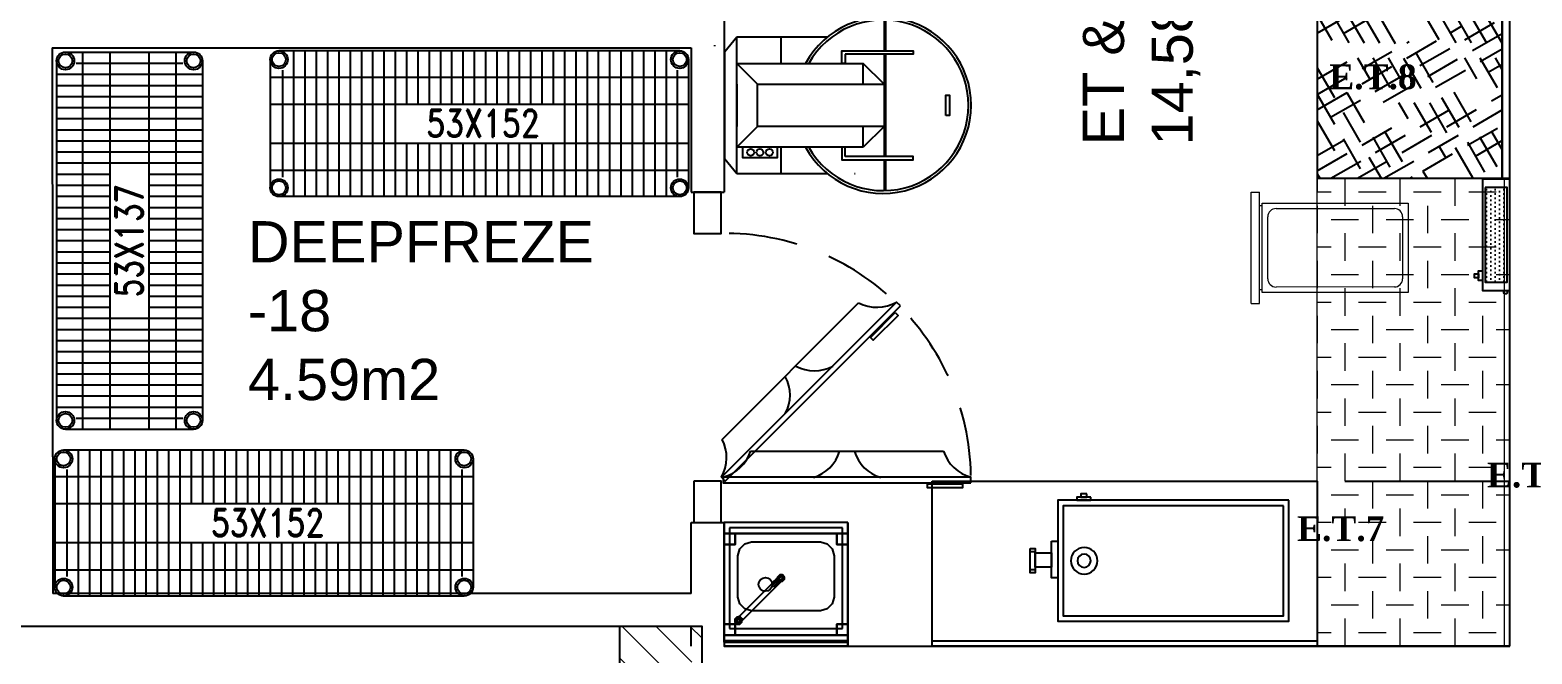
# Model space of a CAD drawing. Header units: millimetres. Extents: x 322668 to 332469, y 13187 to 20117.
# Drawn here: x 328633 to 329179, y 15108 to 15335 of the extents above; entities that cross this region are included whole.
import ezdxf

# ---------------------------------------------------------------- set-up
doc = ezdxf.new("R2010")
doc.units = ezdxf.units.MM
doc.header["$LTSCALE"] = 50
doc.header["$MEASUREMENT"] = 0
doc.header["$PDMODE"] = 3
doc.header["$PDSIZE"] = -0.5
doc.linetypes.add('DASHED', pattern=[0.75, 0.5, -0.25])
doc.linetypes.add('HIDDEN', pattern=[0.375, 0.25, -0.125])
doc.layers.get('0').update_dxf_attribs({"linetype": 'CONTINUOUS'})
doc.layers.get('DEFPOINTS').update_dxf_attribs({"linetype": 'CONTINUOUS'})
for name, color, linetype, lineweight in [('continious2', 253, 'CONTINUOUS', 25), ('GRC-Ekipman', 4, 'CONTINUOUS', 25), ('GRC-et', 10, 'CONTINUOUS', 15), ('s-depo', 140, 'CONTINUOUS', 25), ('Tarama', 252, 'CONTINUOUS', 20)]:
    doc.layers.add(name, color=color, linetype=linetype, lineweight=lineweight)
for name, color, linetype in [('Kıtc-002 Çizgi', 7, 'CONTINUOUS'), ('Kıtc-034 Soğuk Oda', 1, 'CONTINUOUS'), ('MERDIVEN', 1, 'CONTINUOUS'), ('MIM_BA', 3, 'CONTINUOUS'), ('MIM_DOSEME', 7, 'CONTINUOUS'), ('MIM_DUVAR', 4, 'CONTINUOUS'), ('MIM_OLCU-DIS', 1, 'CONTINUOUS'), ('S2000-002 Çizgi', 7, 'CONTINUOUS')]:
    doc.layers.add(name, color=color, linetype=linetype)
doc.styles.add('OLCU', font='TSIMPLEX.SHX', dxfattribs={"width": 0.7})
doc.styles.add('REF', font='calibri.ttf', dxfattribs={"height": 10})
doc.styles.get("Standard").update_dxf_attribs({"font": 'arial.ttf', "height": 30})
doc.styles.add('style1', font='romand.shx')
doc.dimstyles.new('200-OLCU-DIŞ', dxfattribs={"dimtxt": 30, "dimasz": 10, "dimexe": 0, "dimexo": 0, "dimgap": 10, "dimtad": 1, "dimdec": 1, "dimdsep": 46, "dimtxsty": 'OLCU', "dimblk1": 'DOT', "dimblk2": 'DOT', "dimsah": 1, "dimcen": 0, "dimclrd": 7, "dimclre": 7, "dimclrt": 4, "dimadec": 0, "dimazin": 0, "dimtfac": 1, "dimtdec": 1, "dimtix": 1, "dimtmove": 2, "dimatfit": 3, "dimldrblk": 'DOT', "dimfxl": 0, "dimtolj": 1, "dimarcsym": 0})

# ---------------------------------------------------------------- blocks, each defined once
blk = doc.blocks.new('_DOT')
at = {"color": 0, "linetype": 'ByBlock'}
blk.add_line((-0.5, 0), (-1, 0), dxfattribs=at)
at = {"color": 0, "linetype": 'ByBlock', "const_width": 0.5}
blk.add_lwpolyline([(-0.25, 0, 1), (0.25, 0, 1)], format="xyb", close=True, dxfattribs=at)
blk = doc.blocks.new('*D159')
at = {"layer": 'DEFPOINTS', "color": 0}
for p in [(329577.75, 18407.96, -57.5), (327588.54, 14893), (330092.59, 14893)]:
    blk.add_point(p, dxfattribs=at)
at = {"layer": 'MIM_OLCU-DIS', "color": 7, "lineweight": -2}
for p, q in [((330052.83, 18407.96), (330092.59, 18407.96)), ((330092.59, 18397.96), (330092.59, 14903)), ((330052.59, 14893), (330092.59, 14893))]:
    blk.add_line(p, q, dxfattribs=at)
at = {"layer": 'MIM_OLCU-DIS', "color": 7, "lineweight": -2, "xscale": 10, "yscale": 10, "zscale": 10}
for p, rotation in [((330092.59, 18407.96), 90), ((330092.59, 14893), 270)]:
    blk.add_blockref('_DOT', p, dxfattribs=dict(at, rotation=rotation))
at = {"layer": 'MIM_OLCU-DIS', "color": 4, "insert": (330067.59, 16650.48), "char_height": 30, "attachment_point": 5, "rotation": 90, "style": 'OLCU'}
blk.add_mtext('\\A1;3515', dxfattribs=at)
blk = doc.blocks.new('A$C60E3056A')
at = {"layer": 'Kıtc-034 Soğuk Oda', "color": 3}
blk.add_line((13.32, 80.05), (13.32, 9.95), dxfattribs=at)
for points in [[(1.83, 0), (3.83, 0), (3.83, 90), (1.83, 90)], [(1.44, 3.03), (0, 3.03), (0, 15.75), (1.44, 15.75)]]:
    blk.add_lwpolyline(points, close=True, dxfattribs=at)
for centre, radius, start, end in [((17.93, 93.95), 14.65, 195.6381, 251.6489), ((17.17, 61.16), 14, 196.3254, 253.6365), ((17.17, 28.84), 14, 106.3635, 163.6746), ((17.93, -3.95), 14.65, 108.3511, 164.3619)]:
    blk.add_arc(centre, radius, start, end, dxfattribs=at)
blk = doc.blocks.new('A$C4A7C2E03')
at = {"layer": 'Kıtc-034 Soğuk Oda', "color": 254}
blk.add_line((80.05, 0), (9.95, 0), dxfattribs=at)
for points in [[(0, 11.49), (0, 9.49), (90, 9.49), (90, 11.49)], [(3.03, 11.89), (3.03, 13.32), (15.75, 13.32), (15.75, 11.89)]]:
    blk.add_lwpolyline(points, close=True, dxfattribs=at)
for centre, radius, start, end in [((-3.95, -4.61), 14.65, 18.3511, 74.3619), ((28.84, -3.84), 14, 16.3635, 73.6746), ((61.16, -3.84), 14, 106.3254, 163.6365), ((93.95, -4.61), 14.65, 105.6381, 161.6489)]:
    blk.add_arc(centre, radius, start, end, dxfattribs=at)
blk = doc.blocks.new('A$C65962AFD')
at = {"color": 3}
blk.add_wipeout([(90.69, 105), (90.69, 15), (100.69, 15), (100.69, 105)], dxfattribs=at).dxf.layer = 'Kıtc-034 Soğuk Oda'
at = {"layer": 'Kıtc-002 Çizgi', "color": 254, "linetype": 'DASHED'}
blk.add_arc((89.46, 104.46), 89.47, 180.9342, 270.7837, dxfattribs=at)
at = {"layer": 'Kıtc-034 Soğuk Oda'}
for points in [[(100.69, 105), (100.69, 120), (90.69, 120), (90.69, 105)], [(100.69, 0), (100.69, 15), (90.69, 15), (90.69, 0)]]:
    blk.add_lwpolyline(points, close=True, dxfattribs=at)
at = {"layer": 'Kıtc-002 Çizgi'}
blk.add_blockref('A$C4A7C2E03', (0, 94.09), dxfattribs=at)
at = {"layer": 'Kıtc-002 Çizgi', "rotation": 315}
blk.add_blockref('A$C60E3056A', (24.34, 42.65), dxfattribs=at)
blk = doc.blocks.new('A$C348D1555')
for p, q in [((0, 49.79), (0, 3.2)), ((148.8, 53), (3.2, 53)), ((152, 49.79), (152, 3.2)), ((148.8, 0), (3.2, 0))]:
    blk.add_line(p, q)
for centre in [(3.2, 49.8), (148.8, 49.8), (3.2, 3.2), (148.8, 3.2)]:
    blk.add_circle(centre, 3.2)
at = {"layer": 'continious2'}
for p, q in [((8.53, 53), (8.53, 0)), ((12.63, 53), (12.63, 0)), ((16.73, 53), (16.73, 0)), ((20.83, 53), (20.83, 0)), ((24.93, 53), (24.93, 0)), ((29.03, 53), (29.03, 0)), ((33.13, 53), (33.13, 0)), ((37.23, 53), (37.23, 0)), ((41.33, 53), (41.33, 0)), ((45.43, 53), (45.43, 0)), ((49.53, 53), (49.53, 33.58)), ((53.63, 53), (53.63, 33.58)), ((57.73, 53), (57.73, 33.58)), ((61.83, 53), (61.83, 33.58)), ((65.93, 53), (65.93, 33.58)), ((70.03, 53), (70.03, 33.58)), ((74.13, 53), (74.13, 33.58)), ((78.23, 53), (78.23, 33.58)), ((82.33, 53), (82.33, 33.58)), ((86.43, 53), (86.43, 33.58)), ((90.53, 53), (90.53, 33.58)), ((94.63, 53), (94.63, 33.58)), ((98.73, 53), (98.73, 33.58)), ((102.83, 53), (102.83, 33.58)), ((106.93, 53), (106.93, 0)), ((111.03, 53), (111.03, 0)), ((115.13, 53), (115.13, 0)), ((119.23, 53), (119.23, 0)), ((123.33, 53), (123.33, 0)), ((127.43, 53), (127.43, 0)), ((131.53, 53), (131.53, 0)), ((135.63, 53), (135.63, 0)), ((139.73, 53), (139.73, 0)), ((143.83, 53), (143.83, 0)), ((4.43, 45.91), (4.43, 7.09)), ((147.93, 45.91), (147.93, 7.09)), ((0, 43.43), (152, 43.43)), ((0, 33.58), (152, 33.58)), ((0, 19.41), (152, 19.41)), ((49.53, 19.41), (49.53, 0)), ((53.63, 19.41), (53.63, 0)), ((57.73, 19.41), (57.73, 0)), ((61.83, 19.41), (61.83, 0)), ((65.93, 19.41), (65.93, 0)), ((70.03, 19.41), (70.03, 0)), ((74.13, 19.41), (74.13, 0)), ((78.23, 19.41), (78.23, 0)), ((82.33, 19.41), (82.33, 0)), ((86.43, 19.41), (86.43, 0)), ((90.53, 19.41), (90.53, 0)), ((94.63, 19.41), (94.63, 0)), ((98.73, 19.41), (98.73, 0)), ((102.83, 19.41), (102.83, 0)), ((0, 9.57), (152, 9.57))]:
    blk.add_line(p, q, dxfattribs=at)
for centre in [(3.2, 49.8), (148.8, 49.8), (3.2, 3.2), (148.8, 3.2)]:
    blk.add_circle(centre, 2.5, dxfattribs=at)
at = {"style": 'style1', "width": 0.8}
blk.add_text('53X152', height=10, dxfattribs=at).set_placement((56.77, 21.68))
blk = doc.blocks.new('A$C0B025A11')
for p, q in [((0, 49.79), (0, 3.2)), ((133.8, 53), (3.2, 53)), ((137, 49.79), (137, 3.2)), ((133.8, 0), (3.2, 0))]:
    blk.add_line(p, q)
for centre in [(3.2, 49.8), (133.8, 49.8), (3.2, 3.2), (133.8, 3.2)]:
    blk.add_circle(centre, 3.2)
at = {"layer": 'continious2'}
for p, q in [((8.05, 53), (8.05, 0)), ((12.08, 53), (12.08, 0)), ((16.11, 53), (16.11, 0)), ((20.14, 53), (20.14, 0)), ((24.17, 53), (24.17, 0)), ((28.2, 53), (28.2, 0)), ((32.23, 53), (32.23, 0)), ((36.26, 53), (36.26, 0)), ((40.29, 53), (40.29, 0)), ((44.32, 53), (44.32, 33.58)), ((48.35, 53), (48.35, 33.58)), ((52.38, 53), (52.38, 33.58)), ((56.41, 53), (56.41, 33.58)), ((60.44, 53), (60.44, 33.58)), ((64.47, 53), (64.47, 33.58)), ((68.5, 53), (68.5, 33.58)), ((72.53, 53), (72.53, 33.58)), ((76.56, 53), (76.56, 33.58)), ((80.59, 53), (80.59, 33.58)), ((84.62, 53), (84.62, 33.58)), ((88.65, 53), (88.65, 33.58)), ((92.68, 53), (92.68, 33.58)), ((96.71, 53), (96.71, 0)), ((100.74, 53), (100.74, 0)), ((104.77, 53), (104.77, 0)), ((108.8, 53), (108.8, 0)), ((112.83, 53), (112.83, 0)), ((116.86, 53), (116.86, 0)), ((120.89, 53), (120.89, 0)), ((124.92, 53), (124.92, 0)), ((128.95, 53), (128.95, 0)), ((4.02, 45.9), (4.02, 7.09)), ((132.98, 45.9), (132.98, 7.09)), ((0, 43.43), (137, 43.43)), ((0, 33.58), (137, 33.58)), ((0, 19.41), (137, 19.41)), ((44.32, 19.41), (44.32, 0)), ((48.35, 19.41), (48.35, 0)), ((52.38, 19.41), (52.38, 0)), ((56.41, 19.41), (56.41, 0)), ((60.44, 19.41), (60.44, 0)), ((64.47, 19.41), (64.47, 0)), ((68.5, 19.41), (68.5, 0)), ((72.53, 19.41), (72.53, 0)), ((76.56, 19.41), (76.56, 0)), ((80.59, 19.41), (80.59, 0)), ((84.62, 19.41), (84.62, 0)), ((88.65, 19.41), (88.65, 0)), ((92.68, 19.41), (92.68, 0)), ((0, 9.57), (137, 9.57))]:
    blk.add_line(p, q, dxfattribs=at)
for centre in [(3.2, 49.8), (133.8, 49.8), (3.2, 3.2), (133.8, 3.2)]:
    blk.add_circle(centre, 2.5, dxfattribs=at)
at = {"style": 'style1', "width": 0.8}
blk.add_text('53X137', height=10, dxfattribs=at).set_placement((47.88, 21.63))
blk = doc.blocks.new('1214')
at = {"layer": 'GRC-et'}
h = blk.add_hatch(dxfattribs=at)
h.set_pattern_fill('CHECKERED', color=256, scale=10, angle=-90, style=0)
h.set_pattern_definition([(270, (329171.144, 14720.794), (10, -10), [10, -10]), (360, (329176.144, 14715.794), (10, 10), [10, -10])])
h.paths.add_polyline_path([(329101.14, 14890.79), (329101.14, 14720.79), (329171.14, 14720.79), (329171.14, 14890.79)])
blk.add_line((329171.14, 14720.79, -350), (329101.14, 14720.79, -350))
for p, q in [((329101.14, 14720.79, -350), (329101.14, 14890.79, -350)), ((329101.14, 14890.79, -350), (329171.14, 14890.79, -350)), ((329101.14, 14890.79, -350), (329101.14, 14885.79, -350)), ((329169.14, 14720.79, -350), (329169.14, 14890.79, -350)), ((329171.14, 14890.79, -350), (329171.14, 14720.79, -350)), ((329077.16, 14845.29, -350), (329077.14, 14885.79, -350)), ((329077.14, 14885.79, -350), (329080.14, 14885.79, -350)), ((329080.16, 14845.29, -350), (329080.14, 14885.79, -350)), ((329081.15, 14881.79, -350), (329134.15, 14881.82, -350)), ((329081.16, 14849.29, -350), (329081.15, 14881.79, -350)), ((329086.15, 14879.8, -350), (329129.15, 14879.82, -350)), ((329134.15, 14881.82, -350), (329134.16, 14849.32, -350)), ((329083.16, 14854.3, -350), (329083.15, 14876.8, -350)), ((329132.15, 14876.82, -350), (329132.16, 14854.32, -350)), ((329129.16, 14851.32, -350), (329086.16, 14851.3, -350)), ((329077.16, 14845.29, -350), (329080.16, 14845.29, -350)), ((329134.16, 14849.32, -350), (329081.16, 14849.29, -350))]:
    blk.add_line(p, q, dxfattribs=at)
at = {"layer": 'GRC-et', "elevation": -350}
for points in [[(329081.15, 14880.79), (329080.15, 14880.79)], [(329081.16, 14850.29), (329080.16, 14850.29)]]:
    blk.add_lwpolyline(points, dxfattribs=at)
at = {"layer": 'GRC-et'}
for centre, start, end in [((329086.15, 14876.8, -350), 90.029, 180.029), ((329129.15, 14876.82, -350), 0.029, 90.029), ((329086.16, 14854.3, -350), 180.029, 270.029), ((329129.16, 14854.32, -350), 270.029, 0.029)]:
    blk.add_arc(centre, 3, start, end, dxfattribs=at)
blk = doc.blocks.new('CTezg.140-60')
for p, q in [((-140, 0), (0, 0)), ((-140, -60), (-140, 0)), ((0, 0), (0, -60)), ((0, -2), (-140, -2)), ((0, -60), (-140, -60))]:
    blk.add_line(p, q)
blk = doc.blocks.new('el yıkama')
for p, q in [((45, 0), (0, 0)), ((0, 0), (0, -45)), ((0, -45, 81), (0, 0, 81)), ((45, -45), (45, 0)), ((45, -45, 81), (45, 0, 81)), ((0, -1.5, 85), (0, -45, 85)), ((0, -2), (45, -2)), ((45, -1.5, 85), (45, -45, 85)), ((2, -6.5, 83), (2, -43, 83)), ((43, -6.5, 83), (2, -6.5, 83)), ((2, -6.5), (2, -43)), ((43, -6.5), (2, -6.5)), ((43, -43, 83), (43, -6.5, 83)), ((43, -43), (43, -6.5)), ((2, -43, 83), (43, -43, 83)), ((2, -43), (43, -43)), ((0, -45), (45, -45)), ((0, -45, 85), (0, -45, 81)), ((0, -45, 81), (45, -45, 81)), ((45, -45, 85), (45, -45, 81))]:
    blk.add_line(p, q)
at = {"color": 251}
for p, q in [((39.56, -8.26), (23.39, -24.43)), ((24.66, -25.7), (40.83, -9.53)), ((40.31, -8.26), (39.56, -8.26)), ((40.83, -8.78), (40.31, -8.26)), ((40.83, -9.53), (40.83, -8.78)), ((5, -17.9, 60), (5.67, -15.4, 60)), ((5, -17.9), (5.67, -15.4)), ((5.67, -15.4, 60), (7.5, -13.57, 60)), ((5.67, -15.4), (7.5, -13.57)), ((7.5, -13.57, 60), (10, -12.9, 60)), ((7.5, -13.57), (10, -12.9)), ((10, -12.9, 60), (35, -12.9, 60)), ((10, -12.9), (35, -12.9)), ((35, -12.9, 60), (37.5, -13.57, 60)), ((35, -12.9), (37.5, -13.57)), ((37.5, -13.57, 60), (39.33, -15.4, 60)), ((37.5, -13.57), (39.33, -15.4)), ((39.33, -15.4, 60), (40, -17.9, 60)), ((39.33, -15.4), (40, -17.9)), ((5, -32.9, 60), (5, -17.9, 60)), ((5, -32.9), (5, -17.9)), ((40, -17.9, 60), (40, -32.9, 60)), ((40, -17.9), (40, -32.9)), ((23.39, -24.43), (23.39, -25.17)), ((23.39, -25.17), (23.92, -25.7)), ((23.92, -25.7), (24.66, -25.7)), ((5.67, -35.4, 60), (5, -32.9, 60)), ((5.67, -35.4), (5, -32.9)), ((7.5, -37.23, 60), (5.67, -35.4, 60)), ((7.5, -37.23), (5.67, -35.4)), ((10, -37.9, 60), (7.5, -37.23, 60)), ((10, -37.9), (7.5, -37.23)), ((35, -37.9, 60), (10, -37.9, 60)), ((35, -37.9), (10, -37.9)), ((37.5, -37.23, 60), (35, -37.9, 60)), ((37.5, -37.23), (35, -37.9)), ((39.33, -35.4, 60), (37.5, -37.23, 60)), ((39.33, -35.4), (37.5, -37.23)), ((40, -32.9, 60), (39.33, -35.4, 60)), ((40, -32.9), (39.33, -35.4))]:
    blk.add_line(p, q, dxfattribs=at)
at = {"color": 251, "extrusion": (-0.612372, -0.612372, 0.5)}
for p, q in [((38.58, -9.24, 92.87), (38.32, -9.5, 92.22)), ((38.32, -9.5, 92.22), (38.5, -10.06, 91.77)), ((38.5, -10.06, 91.77), (39.03, -10.59, 91.77)), ((39.14, -9.42, 93.33), (38.58, -9.24, 92.87)), ((39.03, -10.59, 91.77), (39.59, -10.77, 92.22)), ((39.67, -9.95, 93.33), (39.14, -9.42, 93.33)), ((39.59, -10.77, 92.22), (39.85, -10.51, 92.87)), ((39.85, -10.51, 92.87), (39.67, -9.95, 93.33))]:
    blk.add_line(p, q, dxfattribs=at)
at = {"color": 251}
blk.add_circle((30, -22.5), 2.5, dxfattribs=at)
for points in [[(0, -1.5, 90), (45, -1.5, 90), (45, 0, 90), (0, 0, 90)], [(45, 0, 90), (0, 0, 90), (0, 0, 81), (45, 0, 81)], [(0, -1.5, 85), (45, -1.5, 85), (45, -1.5, 90), (0, -1.5, 90)], [(41, -4, 81), (41, -4, 45), (4, -4, 45), (4, -4, 81)], [(0, -37, 45), (0, -37, 81), (0, -8, 81), (0, -8, 45)], [(45, -37, 45), (45, -8, 45), (45, -8, 81), (45, -37, 81)], [(4, -41, 63), (41, -41, 63), (41, -41, 81), (4, -41, 81)], [(4, -41, 45), (41, -41, 45), (41, -41, 62.9), (4, -41, 62.9)]]:
    blk.add_3dface(points)
for points in [[(0, -8, 81), (0, -8, 45), (0, -4, 45), (0, -4, 81)], [(0, -8, 45), (0, -8, 45), (0, -8, 45), (0, -4, 45)], [(0, -4, 81), (0, -4, 45), (4, -4, 45), (4, -4, 81)], [(0, -4, 45), (0, -8, 45), (4, -8, 45), (4, -4, 45)], [(4, -4, 81), (4, -4, 81), (0, -4, 81)], [(4, -4, 81), (4, -8, 81), (0, -8, 81), (0, -4, 81)], [(4, -4, 81), (4, -4, 45), (4, -4, 81)], [(4, -4, 45), (4, -8, 45), (4, -8, 81), (4, -4, 81)], [(41, -8, 81), (41, -8, 45), (41, -4, 45), (41, -4, 81)], [(41, -8, 45), (41, -8, 45), (41, -8, 45), (41, -4, 45)], [(41, -4, 81), (41, -4, 45), (45, -4, 45), (45, -4, 81)], [(41, -4, 45), (41, -8, 45), (45, -8, 45), (45, -4, 45)], [(45, -4, 81), (45, -4, 81), (41, -4, 81)], [(45, -4, 81), (45, -8, 81), (41, -8, 81), (41, -4, 81)], [(45, -4, 81), (45, -4, 45), (45, -4, 81)], [(45, -4, 45), (45, -8, 45), (45, -8, 81), (45, -4, 81)], [(4, -8, 81), (4, -8, 45), (0, -8, 45), (0, -8, 81)], [(4, -8, 45), (4, -8, 45), (0, -8, 45)], [(38.84, -8.98, 91.48), (38.32, -9.5, 92.22), (38.58, -9.24, 92.87), (39.3, -8.52, 91.86)], [(38.89, -9.67, 91.22), (38.5, -10.06, 91.77), (38.32, -9.5, 92.22), (38.84, -8.98, 91.48)], [(39.42, -10.2, 91.22), (39.03, -10.59, 91.77), (38.5, -10.06, 91.77), (38.89, -9.67, 91.22)], [(39.29, -7.99, 85), (38.53, -8.75, 85), (38.81, -8.99, 88.99), (39.57, -8.23, 88.99)], [(38.53, -8.75, 85), (38.54, -9.82, 85), (38.91, -9.45, 88.99), (38.81, -8.99, 88.99)], [(38.54, -9.82, 85), (39.3, -10.58, 85), (39.67, -10.21, 88.99), (38.91, -9.45, 88.99)], [(39.3, -8.52, 91.86), (39.99, -8.57, 92.12), (39.14, -9.42, 93.33), (38.58, -9.24, 92.87)], [(39.03, -8.78, 90.47), (38.84, -8.98, 91.48), (39.3, -8.52, 91.86), (39.56, -8.26, 90.47)], [(39.03, -9.53, 90.47), (38.89, -9.67, 91.22), (38.84, -8.98, 91.48), (39.03, -8.78, 90.47)], [(39.56, -10.06, 90.47), (39.42, -10.2, 91.22), (38.89, -9.67, 91.22), (39.03, -9.53, 90.47)], [(39.55, -8.27, 85.34), (39.02, -8.8, 85.34), (39.03, -8.78, 90.47), (39.56, -8.26, 90.47)], [(39.02, -8.8, 85.34), (39.03, -9.54, 85.01), (39.03, -9.53, 90.47), (39.03, -8.78, 90.47)], [(39.03, -9.54, 85.01), (39.55, -10.06, 85.01), (39.56, -10.06, 90.47), (39.03, -9.53, 90.47)], [(39.42, -10.2, 91.22), (40.11, -10.25, 91.48), (39.59, -10.77, 92.22), (39.03, -10.59, 91.77)], [(39.99, -8.57, 92.12), (40.52, -9.1, 92.12), (39.67, -9.95, 93.33), (39.14, -9.42, 93.33)], [(40.33, -8.02, 85.09), (39.29, -7.99, 85), (39.57, -8.23, 88.99), (40.27, -8.25, 88.99)], [(39.56, -8.26, 90.47), (40.31, -8.26, 90.47), (39.99, -8.57, 92.12), (39.3, -8.52, 91.86)], [(39.3, -10.58, 85), (40.37, -10.59, 85), (40.09, -10.27, 89), (39.67, -10.21, 88.99)], [(39.56, -10.06, 90.47), (40.31, -10.06, 90.47), (40.11, -10.25, 91.48), (39.42, -10.2, 91.22)], [(40.27, -8.29, 85.07), (39.55, -8.27, 85.34), (39.56, -8.26, 90.47), (40.31, -8.26, 90.47)], [(39.55, -10.06, 85.01), (40.29, -10.07, 85.34), (40.31, -10.06, 90.47), (39.56, -10.06, 90.47)], [(40.11, -10.25, 91.48), (40.57, -9.79, 91.86), (39.85, -10.51, 92.87), (39.59, -10.77, 92.22)], [(40.52, -9.1, 92.12), (40.57, -9.79, 91.86), (39.85, -10.51, 92.87), (39.67, -9.95, 93.33)], [(40.31, -8.26, 90.47), (40.83, -8.78, 90.47), (40.52, -9.1, 92.12), (39.99, -8.57, 92.12)], [(40.37, -10.59, 85), (41.12, -9.83, 85), (40.85, -9.51, 89), (40.09, -10.27, 89)], [(40.31, -10.06, 90.47), (40.83, -9.53, 90.47), (40.57, -9.79, 91.86), (40.11, -10.25, 91.48)], [(41.09, -8.78, 85.09), (40.33, -8.02, 85.09), (40.27, -8.25, 88.99), (40.84, -8.82, 88.99)], [(40.8, -8.82, 85.07), (40.27, -8.29, 85.07), (40.31, -8.26, 90.47), (40.83, -8.78, 90.47)], [(40.29, -10.07, 85.34), (40.82, -9.54, 85.34), (40.83, -9.53, 90.47), (40.31, -10.06, 90.47)], [(40.83, -8.78, 90.47), (40.83, -9.53, 90.47), (40.57, -9.79, 91.86), (40.52, -9.1, 92.12)], [(40.82, -9.54, 85.34), (40.8, -8.82, 85.07), (40.83, -8.78, 90.47), (40.83, -9.53, 90.47)], [(41.12, -9.83, 85), (41.09, -8.78, 85.09), (40.84, -8.82, 88.99), (40.85, -9.51, 89)], [(45, -8, 81), (45, -8, 45), (41, -8, 45), (41, -8, 81)], [(45, -8, 45), (45, -8, 45), (41, -8, 45)], [(25.73, -22.84, 103.77), (25.35, -22.47, 103.24), (26.33, -21.49, 102.87), (26.89, -21.67, 103.33)], [(25.35, -22.47, 102.5), (25.35, -22.47, 103.24), (26.33, -21.49, 102.87), (26.07, -21.75, 102.22)], [(25.73, -22.84, 101.97), (25.35, -22.47, 102.5), (26.07, -21.75, 102.22), (26.26, -22.31, 101.77)], [(26.25, -23.37, 103.77), (25.73, -22.84, 103.77), (26.89, -21.67, 103.33), (27.42, -22.2, 103.33)], [(23.81, -23.63, 94.84), (23.12, -24.31, 94.84), (23.12, -24.31, 95.98), (23.81, -23.63, 95.98)], [(23.92, -23.9, 96.55), (23.81, -23.63, 95.98), (23.12, -24.31, 95.98), (23.39, -24.43, 96.55)], [(23.81, -23.63, 94.84), (23.92, -23.9, 94.4), (23.39, -24.43, 94.4), (23.12, -24.31, 94.84)], [(23.12, -24.31, 94.84), (23.12, -25.28, 94.84), (23.12, -25.28, 95.98), (23.12, -24.31, 95.98)], [(23.39, -24.43, 96.55), (23.12, -24.31, 95.98), (23.12, -25.28, 95.98), (23.39, -25.17, 96.55)], [(23.12, -24.31, 94.84), (23.39, -24.43, 94.4), (23.39, -25.17, 94.4), (23.12, -25.28, 94.84)], [(23.39, -25.17, 96.55), (23.12, -25.28, 95.98), (23.81, -25.97, 95.98), (23.92, -25.7, 96.55)], [(23.12, -25.28, 94.84), (23.39, -25.17, 94.4), (23.92, -25.7, 94.4), (23.81, -25.97, 94.84)], [(23.12, -25.28, 94.84), (23.81, -25.97, 94.84), (23.81, -25.97, 95.98), (23.12, -25.28, 95.98)], [(23.92, -23.9, 100.47), (23.39, -24.43, 100.47), (23.65, -24.16, 101.86), (24.11, -23.71, 101.48)], [(23.92, -23.9, 96.55), (23.39, -24.43, 96.55), (23.39, -24.43, 100.47), (23.92, -23.9, 100.47)], [(23.39, -25.17, 100.47), (23.39, -24.43, 100.47), (23.65, -24.16, 101.86), (23.7, -24.86, 102.12)], [(23.39, -24.43, 96.55), (23.39, -25.17, 96.55), (23.39, -25.17, 100.47), (23.39, -24.43, 100.47)], [(23.92, -25.7, 100.47), (23.39, -25.17, 100.47), (23.7, -24.86, 102.12), (24.23, -25.39, 102.12)], [(23.39, -25.17, 96.55), (23.92, -25.7, 96.55), (23.92, -25.7, 100.47), (23.39, -25.17, 100.47)], [(24.11, -23.71, 101.48), (23.65, -24.16, 101.86), (24.37, -23.45, 102.87), (24.64, -23.18, 102.22)], [(23.7, -24.86, 102.12), (23.65, -24.16, 101.86), (24.37, -23.45, 102.87), (24.56, -24.01, 103.33)], [(24.23, -25.39, 102.12), (23.7, -24.86, 102.12), (24.56, -24.01, 103.33), (25.09, -24.53, 103.33)], [(24.78, -23.63, 94.84), (23.81, -23.63, 94.84), (23.81, -23.63, 95.98), (24.78, -23.63, 95.98)], [(24.66, -23.9, 96.55), (24.78, -23.63, 95.98), (23.81, -23.63, 95.98), (23.92, -23.9, 96.55)], [(24.78, -23.63, 94.84), (24.66, -23.9, 94.4), (23.92, -23.9, 94.4), (23.81, -23.63, 94.84)], [(23.92, -25.7, 96.55), (23.81, -25.97, 95.98), (24.78, -25.97, 95.98), (24.66, -25.7, 96.55)], [(23.81, -25.97, 94.84), (23.92, -25.7, 94.4), (24.66, -25.7, 94.4), (24.78, -25.97, 94.84)], [(23.81, -25.97, 94.84), (24.78, -25.97, 94.84), (24.78, -25.97, 95.98), (23.81, -25.97, 95.98)], [(24.66, -23.9, 100.47), (23.92, -23.9, 100.47), (24.11, -23.71, 101.48), (24.81, -23.76, 101.22)], [(24.66, -23.9, 96.55), (23.92, -23.9, 96.55), (23.92, -23.9, 100.47), (24.66, -23.9, 100.47)], [(24.66, -25.7, 100.47), (23.92, -25.7, 100.47), (24.23, -25.39, 102.12), (24.93, -25.44, 101.86)], [(23.92, -25.7, 96.55), (24.66, -25.7, 96.55), (24.66, -25.7, 100.47), (23.92, -25.7, 100.47)], [(24.81, -23.76, 101.22), (24.11, -23.71, 101.48), (24.64, -23.18, 102.22), (25.2, -23.37, 101.77)], [(24.93, -25.44, 101.86), (24.23, -25.39, 102.12), (25.09, -24.53, 103.33), (25.65, -24.72, 102.87)], [(24.64, -23.18, 102.22), (24.37, -23.45, 102.87), (25.35, -22.47, 103.24), (25.35, -22.47, 102.5)], [(24.56, -24.01, 103.33), (24.37, -23.45, 102.87), (25.35, -22.47, 103.24), (25.73, -22.84, 103.77)], [(25.09, -24.53, 103.33), (24.56, -24.01, 103.33), (25.73, -22.84, 103.77), (26.25, -23.37, 103.77)], [(25.2, -23.37, 101.77), (24.64, -23.18, 102.22), (25.35, -22.47, 102.5), (25.73, -22.84, 101.97)], [(25.19, -24.43, 96.55), (25.46, -24.31, 95.98), (24.78, -23.63, 95.98), (24.66, -23.9, 96.55)], [(25.46, -24.31, 94.84), (25.19, -24.43, 94.4), (24.66, -23.9, 94.4), (24.78, -23.63, 94.84)], [(24.66, -23.9, 100.47), (24.81, -23.76, 101.22), (25.33, -24.28, 101.22), (25.19, -24.43, 100.47)], [(25.19, -24.43, 96.55), (24.66, -23.9, 96.55), (24.66, -23.9, 100.47), (25.19, -24.43, 100.47)], [(25.19, -25.17, 100.47), (25.38, -24.98, 101.48), (24.93, -25.44, 101.86), (24.66, -25.7, 100.47)], [(24.66, -25.7, 96.55), (25.19, -25.17, 96.55), (25.19, -25.17, 100.47), (24.66, -25.7, 100.47)], [(24.66, -25.7, 96.55), (24.78, -25.97, 95.98), (25.46, -25.28, 95.98), (25.19, -25.17, 96.55)], [(24.78, -25.97, 94.84), (24.66, -25.7, 94.4), (25.19, -25.17, 94.4), (25.46, -25.28, 94.84)], [(25.46, -24.31, 94.84), (24.78, -23.63, 94.84), (24.78, -23.63, 95.98), (25.46, -24.31, 95.98)], [(24.78, -25.97, 94.84), (25.46, -25.28, 94.84), (25.46, -25.28, 95.98), (24.78, -25.97, 95.98)], [(24.81, -23.76, 101.22), (25.2, -23.37, 101.77), (25.72, -23.9, 101.77), (25.33, -24.28, 101.22)], [(25.38, -24.98, 101.48), (25.91, -24.46, 102.22), (25.65, -24.72, 102.87), (24.93, -25.44, 101.86)], [(25.65, -24.72, 102.87), (25.09, -24.53, 103.33), (26.25, -23.37, 103.77), (26.63, -23.74, 103.24)], [(25.19, -24.43, 100.47), (25.33, -24.28, 101.22), (25.38, -24.98, 101.48), (25.19, -25.17, 100.47)], [(25.19, -25.17, 96.55), (25.46, -25.28, 95.98), (25.46, -24.31, 95.98), (25.19, -24.43, 96.55)], [(25.46, -25.28, 94.84), (25.19, -25.17, 94.4), (25.19, -24.43, 94.4), (25.46, -24.31, 94.84)], [(25.19, -25.17, 96.55), (25.19, -24.43, 96.55), (25.19, -24.43, 100.47), (25.19, -25.17, 100.47)], [(25.2, -23.37, 101.77), (25.73, -22.84, 101.97), (26.25, -23.37, 101.97), (25.72, -23.9, 101.77)], [(25.33, -24.28, 101.22), (25.72, -23.9, 101.77), (25.91, -24.46, 102.22), (25.38, -24.98, 101.48)], [(25.46, -25.28, 94.84), (25.46, -24.31, 94.84), (25.46, -24.31, 95.98), (25.46, -25.28, 95.98)], [(25.91, -24.46, 102.22), (26.63, -23.74, 102.5), (26.63, -23.74, 103.24), (25.65, -24.72, 102.87)], [(25.72, -23.9, 101.77), (26.25, -23.37, 101.97), (26.63, -23.74, 102.5), (25.91, -24.46, 102.22)], [(25.73, -22.84, 101.97), (26.26, -22.31, 101.77), (26.78, -22.84, 101.77), (26.25, -23.37, 101.97)], [(26.63, -23.74, 103.24), (26.25, -23.37, 103.77), (27.42, -22.2, 103.33), (27.61, -22.76, 102.87)], [(26.25, -23.37, 101.97), (26.78, -22.84, 101.77), (27.34, -23.02, 102.22), (26.63, -23.74, 102.5)], [(26.63, -23.74, 102.5), (27.34, -23.02, 102.22), (27.61, -22.76, 102.87), (26.63, -23.74, 103.24)], [(0, -41, 81), (0, -41, 45), (0, -37, 45), (0, -37, 81)], [(0, -41, 45), (0, -41, 45), (0, -41, 45), (0, -37, 45)], [(0, -37, 81), (0, -37, 45), (4, -37, 45), (4, -37, 81)], [(0, -37, 45), (0, -41, 45), (4, -41, 45), (4, -37, 45)], [(4, -37, 81), (4, -37, 81), (0, -37, 81)], [(4, -37, 81), (4, -41, 81), (0, -41, 81), (0, -37, 81)], [(4, -37, 81), (4, -37, 45), (4, -37, 81)], [(4, -37, 45), (4, -41, 45), (4, -41, 81), (4, -37, 81)], [(41, -41, 81), (41, -41, 45), (41, -37, 45), (41, -37, 81)], [(41, -41, 45), (41, -41, 45), (41, -41, 45), (41, -37, 45)], [(41, -37, 81), (41, -37, 45), (45, -37, 45), (45, -37, 81)], [(41, -37, 45), (41, -41, 45), (45, -41, 45), (45, -37, 45)], [(45, -37, 81), (45, -37, 81), (41, -37, 81)], [(45, -37, 81), (45, -41, 81), (41, -41, 81), (41, -37, 81)], [(45, -37, 81), (45, -37, 45), (45, -37, 81)], [(45, -37, 45), (45, -41, 45), (45, -41, 81), (45, -37, 81)], [(4, -41, 81), (4, -41, 45), (0, -41, 45), (0, -41, 81)], [(4, -41, 45), (4, -41, 45), (0, -41, 45)], [(45, -41, 81), (45, -41, 45), (41, -41, 45), (41, -41, 81)], [(45, -41, 45), (45, -41, 45), (41, -41, 45)]]:
    blk.add_3dface(points, dxfattribs=at)
blk = doc.blocks.new('A$C290F25D6')
at = {"layer": 'S2000-002 Çizgi'}
for p, q in [((7, 85.05), (12.38, 89.44)), ((12.38, 89.44), (51.46, 89.44)), ((51.46, 89.44), (56.85, 85.05)), ((7, 51.99), (7, 85.05)), ((7, 85.05), (56.85, 85.05)), ((16.68, 39.11), (16.68, 85.05)), ((16.68, 85.05), (24.22, 77.51)), ((22.06, 85.05), (41.78, 85.05)), ((39.63, 85.05), (24.22, 85.05)), ((47.17, 85.05), (39.63, 77.51)), ((47.17, 85.05), (47.17, 39.11)), ((56.85, 85.05), (56.85, 51.99)), ((24.22, 31.57), (24.22, 77.51)), ((24.22, 77.51), (39.63, 77.51)), ((39.63, 77.51), (39.63, 31.57)), ((7, 68.9), (16.68, 68.9)), ((47.17, 68.9), (56.85, 68.9)), ((7, 42.04), (7, 42.3)), ((16.68, 39.11), (24.22, 39.11)), ((24.22, 31.57), (16.68, 39.11)), ((39.63, 39.11), (47.17, 39.11)), ((39.63, 31.57), (47.17, 39.11)), ((12.09, 31.57), (0.92, 31.57)), ((12.09, 31.07), (0.93, 31.07)), ((50.51, 31.57), (13.33, 31.57)), ((50.51, 31.07), (13.33, 31.07)), ((62.92, 31.57), (51.76, 31.57)), ((62.91, 31.07), (51.76, 31.07))]:
    blk.add_line(p, q, dxfattribs=at)
for points in [[(16.68, 70.33), (16.68, 82.95), (13, 82.95), (13, 70.33)], [(28.21, 9.13), (35.64, 9.13), (35.64, 7.85), (28.21, 7.85)]]:
    blk.add_lwpolyline(points, close=True, dxfattribs=at)
for points in [[(13.33, 46.91), (12.09, 46.91), (12.09, 20.97), (13.33, 20.97), (13.33, 45.66)], [(13.33, 45.66), (16.68, 45.66), (16.68, 46.91), (12.09, 46.91), (12.09, 45.66)], [(50.51, 45.66), (47.17, 45.66), (47.17, 46.91), (51.76, 46.91), (51.76, 45.66)], [(50.51, 46.91), (51.76, 46.91), (51.76, 20.97), (50.51, 20.97), (50.51, 45.66)]]:
    blk.add_lwpolyline(points, dxfattribs=at)
for centre in [(14.84, 80.04), (14.84, 76.68), (14.84, 73.24)]:
    blk.add_circle(centre, 1.24, dxfattribs=at)
for radius, start, end in [(32, 118.4486, 61.5514), (31, 119.4548, 60.5452)]:
    blk.add_arc((31.92, 31.92), radius, start, end, dxfattribs=at)
blk = doc.blocks.new('YILMAZ ET K.M. NO-42')
for points in [[(0, 0), (84, 0), (84, -44), (0, -44)], [(71.97, 1.1), (77.08, 1.1), (77.08, 0), (71.97, 0)], [(73.48, 2.31), (75.58, 2.31), (75.58, 1.1), (73.48, 1.1)], [(2, -2), (82, -2), (82, -42), (2, -42)], [(92.22, -19.19), (86.25, -19.19), (86.25, -24.33), (92.22, -24.33)], [(94, -17.58), (92.22, -17.58), (92.22, -26.42), (94, -26.42)]]:
    blk.add_lwpolyline(points, close=True)
for points in [[(86.25, -14.93), (84, -14.93)], [(84, -28.27), (86.25, -28.27), (86.25, -14.93)], [(92.22, -18.71), (94, -18.71)], [(92.22, -25.29), (94, -25.29)]]:
    blk.add_lwpolyline(points)
for radius in [4.84, 2.42]:
    blk.add_circle((74.44, -22), radius)
blk = doc.blocks.new('A$C3BCB2360')
at = {"layer": 'Kıtc-002 Çizgi'}
h = blk.add_hatch(dxfattribs=at)
h.set_pattern_fill('DOTS', color=256, style=0)
h.set_pattern_definition([(0, (-5262.7797, -8365.3325), (0.79375, 1.5875), [0, -1.5875])])
h.paths.add_polyline_path([(3, 11.83), (3, 3.83), (37.5, 3.83), (37.5, 11.83)])
for points in [[(0, 2.83), (40.5, 2.83), (40.5, 12.83), (0, 12.83)], [(3, 3.83), (37.5, 3.83), (37.5, 11.83), (3, 11.83)], [(40.5, 11.83), (41.4, 11.83), (41.7, 11.53), (41.7, 10.93), (41.4, 10.63), (40.5, 10.63)], [(33.33, 2.83), (36.88, 2.83), (36.88, 1.42), (33.33, 1.42)], [(34.4, 1.42), (35.81, 1.42), (35.81, 0), (34.4, 0)]]:
    blk.add_lwpolyline(points, close=True, dxfattribs=at)
blk = doc.blocks.new('KÜTÜK -60X70')
at = {"color": 4}
for points in [[(328229.6, 15305.37), (328229.6, 15365.37), (328226.8, 15365.37), (328226.8, 15305.37)], [(328296.8, 15305.37), (328296.8, 15365.37), (328229.6, 15365.37), (328229.6, 15305.37)]]:
    blk.add_lwpolyline(points, close=True, dxfattribs=at)
at = {"layer": 'MERDIVEN', "linetype": 'HIDDEN'}
for p, q in [((328272.61, 15365.37), (328229.6, 15340.54)), ((328247.24, 15334.05), (328229.6, 15364.6)), ((328258.45, 15362.75), (328229.6, 15346.09)), ((328282.24, 15365.37), (328229.92, 15335.17)), ((328261.03, 15319.78), (328234.71, 15365.37)), ((328274.82, 15305.52), (328240.27, 15365.37)), ((328291.86, 15365.37), (328249, 15340.62)), ((328258.45, 15362.75), (328256.94, 15365.37)), ((328272.25, 15348.49), (328262.5, 15365.37)), ((328286.04, 15334.22), (328268.05, 15365.37)), ((328296.8, 15325.2), (328273.61, 15365.37)), ((328296.8, 15334.83), (328279.17, 15365.37)), ((328296.8, 15363.7), (328295.84, 15365.37)), ((328239.38, 15357.29), (328229.6, 15351.65)), ((328280.47, 15305.37), (328250.12, 15357.94)), ((328296.8, 15362.66), (328268.08, 15346.08)), ((328296.8, 15344.45), (328288.92, 15358.11)), ((328233.45, 15348.31), (328229.6, 15354.97)), ((328296.8, 15357.11), (328287.15, 15351.54)), ((328291.97, 15343.2), (328229.6, 15307.19)), ((328286.02, 15305.37), (328263.91, 15343.67)), ((328272.89, 15337.74), (328229.6, 15312.75)), ((328247.13, 15305.37), (328229.6, 15335.72)), ((328296.8, 15340.44), (328244.36, 15310.16)), ((328253.81, 15332.29), (328229.6, 15318.31)), ((328296.8, 15334.88), (328263.44, 15315.62)), ((328234.74, 15326.83), (328229.6, 15323.87)), ((328241.57, 15305.37), (328229.6, 15326.1)), ((328252.68, 15305.37), (328238.9, 15329.24)), ((328291.58, 15305.37), (328277.7, 15329.41)), ((328296.8, 15329.32), (328282.52, 15321.07)), ((328236.01, 15305.37), (328229.6, 15316.47)), ((328258.24, 15305.37), (328252.7, 15314.97)), ((328296.8, 15305.95), (328291.5, 15315.14)), ((328287.33, 15312.74), (328274.57, 15305.37)), ((328296.8, 15312.65), (328284.19, 15305.37)), ((328268.25, 15307.28), (328264.94, 15305.37)), ((328296.8, 15307.09), (328293.82, 15305.37))]:
    blk.add_line(p, q, dxfattribs=at)

msp = doc.modelspace()

# ---------------------------------------------------------------- hatches: boundary and pattern name
at = {"layer": 'Tarama', "ltscale": 0.5}
h = msp.add_hatch(dxfattribs=at)
h.set_pattern_fill('ANSI35', color=256, scale=70, angle=-90)
h.set_pattern_definition([(315, (-29775.514, 5926.281), (12.3743687, 12.3743687), []), (315, (-29775.514, 5913.907), (12.3743687, 12.3743687), [21.875, -4.375, 0, -4.375])])
h.paths.add_polyline_path([(328877.59, 15117.96), (328862.59, 15117.96), (328862.59, 15077.96), (328877.59, 15077.96)])
h.paths.add_polyline_path([(328862.59, 15117.96), (328847.59, 15117.96), (328847.59, 15077.96), (328862.59, 15077.96)])

# ---------------------------------------------------------------- linework, layer by layer
at = {"layer": 'MIM_BA', "elevation": -67.5}
msp.add_lwpolyline([(328877.59, 15077.96), (328877.59, 15117.96), (328847.59, 15117.96), (328847.59, 15077.96), (328877.59, 15077.96)], dxfattribs=at)
at = {"layer": 'MIM_DOSEME'}
msp.add_line((328873.59, 15155.74, -4607.57), (328885.59, 15155.74, -4607.57), dxfattribs=at)
at = {"layer": 'MIM_DUVAR', "color": 134}
for p, q in [((329111.14, 15170.75, -350), (329171.14, 15170.75, -350)), ((328873.59, 15129.96, -349), (328873.59, 15155.74, -347.67)), ((328885.59, 15155.74, -350), (328885.59, 15110.75, -350)), ((328873.59, 15110.75, -350), (328873.59, 15117.96, -349.63)), ((328885.59, 15110.75, -350), (329171.14, 15110.75, -350))]:
    msp.add_line(p, q, dxfattribs=at)
at = {"layer": 's-depo'}
for p, q in [((329171.14, 15110.75, -428.3), (329171.14, 15620.46, -351.8)), ((328885.59, 15447.1, -350), (328885.59, 15275.74, -350)), ((328641.4, 15328.1, -339.68), (328641.64, 15129.96, -349.94)), ((328641.4, 15328.1, -329.91), (328873.59, 15328.1, -4513.39)), ((328873.59, 15328.1, -4607.57), (328873.59, 15275.74, -4607.57)), ((328882.14, 15329.1, -4667.57), (328882.14, 15328.74, -4607.57)), ((328873.59, 15275.74, -4607.57), (328885.59, 15275.74, -4607.57)), ((328873.59, 15129.96, -67.5), (328641.64, 15129.96, -67.5)), ((328877.59, 15117.96, -67.5), (328435.14, 15117.96, -67.5))]:
    msp.add_line(p, q, dxfattribs=at)

# ---------------------------------------------------------------- block references
at = {"layer": 'GRC-Ekipman', "rotation": 90}
msp.add_blockref('A$C0B025A11', (328696.04, 15189.6), dxfattribs=at)
at = {"layer": 'GRC-Ekipman'}
msp.add_blockref('A$C348D1555', (328642.39, 15129.01), dxfattribs=at)
at = {"layer": 'GRC-Ekipman', "xscale": -1}
msp.add_blockref('YILMAZ ET K.M. NO-42', (329090.86, 15163.83), dxfattribs=at)
at = {"layer": 'Kıtc-002 Çizgi', "rotation": 270}
msp.add_blockref('A$C3BCB2360', (329158.31, 15280.46, -351.8), dxfattribs=at)
at = {"layer": 'MIM_DOSEME', "rotation": 180}
msp.add_blockref('KÜTÜK -60X70', (657397.95, 30646.12, -428.3), dxfattribs=at)
at = {"layer": 's-depo'}
msp.add_blockref('1214', (0, 389.95, -78.3), dxfattribs=at)

# ---------------------------------------------------------------- texts
at = {"color": 7, "char_height": 20, "attachment_point": 3, "style": 'REF'}
for s, insert in [('{\\fCentury|b1|i0|c162|p18;^I\\H0.45x;\\C1;E.T.8}', (329137.23, 15322.12)), ('{\\fCentury|b1|i0|c162|p18;^I\\H0.45x;\\C1;E.T.6}', (329194.53, 15177.46)), ('{\\fCentury|b1|i0|c162|p18;^I\\H0.45x;\\C1;E.T.7}', (329125.53, 15157.97))]:
    msp.add_mtext_dynamic_manual_height_columns(s, width=512.9971, gutter_width=50, heights=[0], dxfattribs=dict(at, insert=insert))
at = {"layer": 'MIM_DOSEME', "insert": (329015.9, 15292.69), "char_height": 15, "attachment_point": 1, "rotation": 90}
msp.add_mtext_dynamic_manual_height_columns('ET & TAVUK HAZIRLIK\\P14,58 m2', width=338.4255, gutter_width=150, heights=[0], dxfattribs=at)
at = {"layer": 's-depo', "insert": (328712.56, 15265.18, -3621.59), "char_height": 15, "attachment_point": 1}
msp.add_mtext_dynamic_manual_height_columns('DEEPFREZE -18\\P4.59m2', width=144.066, gutter_width=150, heights=[0], dxfattribs=at)

# ---------------------------------------------------------------- dimensions: what is measured, and where the dimension line sits
at = {"layer": 'MIM_OLCU-DIS', "color": 22}
dim = msp.add_linear_dim(base=(330092.59, 14893), p1=(329577.75, 18407.96, -57.5), p2=(327588.54, 14893), angle=270, dimstyle='200-OLCU-DIŞ', dxfattribs=at)
dim.commit()
dim.dimension.update_dxf_attribs({"geometry": '*D159', "text_midpoint": (330067.59, 16650.48)})

# ---------------------------------------------------------------- next in the draw order: block references
at = {"layer": 's-depo', "rotation": 180.0001398208479}
msp.add_blockref('A$C65962AFD', (328975.28, 15275.74, -4607.57), dxfattribs=at)

# ---------------------------------------------------------------- next in the draw order: block references
at = {"layer": 'GRC-Ekipman'}
for name, p, rotation in [('A$C290F25D6', (328975.29, 15275.34), 89.99999999999999), ('CTezg.140-60', (328961.14, 15110.75, -428.3), 180), ('el yıkama', (328930.59, 15110.75, -440), 180)]:
    msp.add_blockref(name, p, dxfattribs=dict(at, rotation=rotation))
msp.add_blockref('A$C348D1555', (328720.66, 15274.08), dxfattribs=at)

doc.saveas('drawing.dxf')
